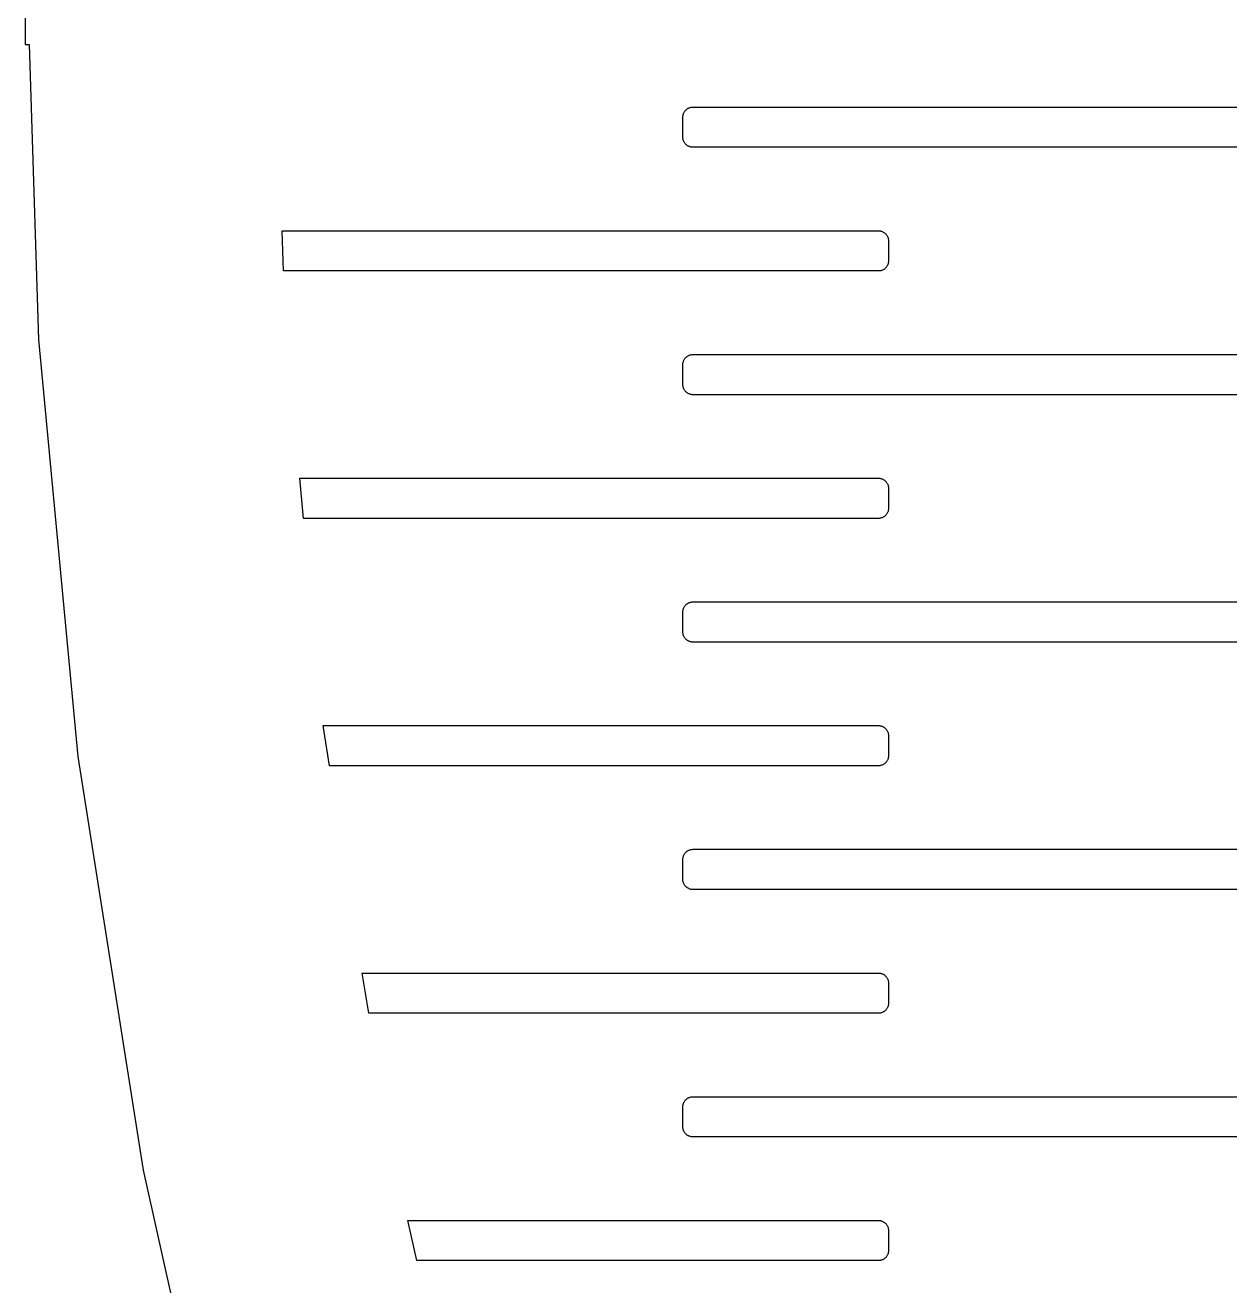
# Model space of a CAD drawing. Header units: metres. Extents: x -216 to 216, y -216 to 216.
# Drawn here: x -215.6 to -176.63, y -44.14 to -3.38 of the extents above; entities that cross this region are included whole.
import ezdxf

# ---------------------------------------------------------------- set-up
doc = ezdxf.new("R2010")
doc.units = ezdxf.units.M

msp = doc.modelspace()

# ---------------------------------------------------------------- linework, layer by layer
for p, q in [((-215.597, 4), (-215.597, -4)), ((-215.597, -4), (-215.471, -4)), ((-215.471, -4), (-215.172, -13.5374)), ((-194.234, -6.12471), (-194.22, -6.11028)), ((-194.22, -6.11028), (-194.204, -6.09677)), ((-194.204, -6.09677), (-194.188, -6.08426)), ((-194.188, -6.08426), (-194.171, -6.07278)), ((-194.171, -6.07278), (-194.154, -6.06239)), ((-194.154, -6.06239), (-194.136, -6.05313)), ((-194.136, -6.05313), (-194.117, -6.04501)), ((-194.117, -6.04501), (-194.098, -6.0381)), ((-194.098, -6.0381), (-194.078, -6.03241)), ((-194.078, -6.03241), (-194.058, -6.02795)), ((-194.058, -6.02795), (-194.038, -6.02477)), ((-194.038, -6.02477), (-194.018, -6.02284)), ((-194.018, -6.02284), (-193.997, -6.0222)), ((-193.997, -6.0222), (-164.059, -6.0222)), ((-194.322, -6.32678), (-194.32, -6.30646)), ((-194.322, -6.3472), (-194.322, -6.32678)), ((-194.322, -6.99719), (-194.322, -6.3472)), ((-194.32, -6.30646), (-194.316, -6.2863)), ((-194.316, -6.2863), (-194.312, -6.26637)), ((-194.312, -6.26637), (-194.306, -6.24677)), ((-194.306, -6.24677), (-194.299, -6.22755)), ((-194.299, -6.22755), (-194.291, -6.20882)), ((-194.291, -6.20882), (-194.282, -6.19063)), ((-194.282, -6.19063), (-194.272, -6.17305)), ((-194.272, -6.17305), (-194.26, -6.15616)), ((-194.26, -6.15616), (-194.248, -6.14003)), ((-194.248, -6.14003), (-194.234, -6.12471)), ((-194.322, -7.01759), (-194.322, -6.99719)), ((-194.32, -7.03793), (-194.322, -7.01759)), ((-194.316, -7.05809), (-194.32, -7.03793)), ((-194.312, -7.07802), (-194.316, -7.05809)), ((-194.306, -7.09763), (-194.312, -7.07802)), ((-194.299, -7.11684), (-194.306, -7.09763)), ((-194.291, -7.13557), (-194.299, -7.11684)), ((-194.282, -7.15376), (-194.291, -7.13557)), ((-194.272, -7.17134), (-194.282, -7.15376)), ((-194.26, -7.18822), (-194.272, -7.17134)), ((-194.248, -7.20436), (-194.26, -7.18822)), ((-194.234, -7.21967), (-194.248, -7.20436)), ((-194.22, -7.23412), (-194.234, -7.21967)), ((-194.204, -7.2476), (-194.22, -7.23412)), ((-194.188, -7.26012), (-194.204, -7.2476)), ((-194.171, -7.27161), (-194.188, -7.26012)), ((-194.154, -7.282), (-194.171, -7.27161)), ((-194.136, -7.29126), (-194.154, -7.282)), ((-194.117, -7.29938), (-194.136, -7.29126)), ((-194.098, -7.30629), (-194.117, -7.29938)), ((-194.078, -7.31198), (-194.098, -7.30629)), ((-194.058, -7.31644), (-194.078, -7.31198)), ((-194.038, -7.31963), (-194.058, -7.31644)), ((-194.018, -7.32155), (-194.038, -7.31963)), ((-193.997, -7.32219), (-194.018, -7.32155)), ((-164.018, -7.32219), (-193.997, -7.32219)), ((-207.241, -11.3222), (-207.282, -10.0222)), ((-207.282, -10.0222), (-187.997, -10.0222)), ((-187.997, -10.0222), (-187.977, -10.0228)), ((-187.977, -10.0228), (-187.956, -10.0248)), ((-187.956, -10.0248), (-187.936, -10.028)), ((-187.936, -10.028), (-187.916, -10.0324)), ((-187.916, -10.0324), (-187.897, -10.0381)), ((-187.897, -10.0381), (-187.878, -10.045)), ((-187.878, -10.045), (-187.859, -10.0531)), ((-187.859, -10.0531), (-187.841, -10.0624)), ((-187.841, -10.0624), (-187.823, -10.0728)), ((-187.823, -10.0728), (-187.806, -10.0843)), ((-187.806, -10.0843), (-187.79, -10.0968)), ((-187.79, -10.0968), (-187.775, -10.1103)), ((-187.775, -10.1103), (-187.76, -10.1247)), ((-187.76, -10.1247), (-187.747, -10.14)), ((-187.747, -10.14), (-187.734, -10.1562)), ((-187.734, -10.1562), (-187.723, -10.173)), ((-187.723, -10.173), (-187.712, -10.1906)), ((-187.712, -10.1906), (-187.703, -10.2088)), ((-187.703, -10.2088), (-187.695, -10.2276)), ((-187.695, -10.2276), (-187.688, -10.2468)), ((-187.688, -10.2468), (-187.682, -10.2664)), ((-187.682, -10.2664), (-187.678, -10.2863)), ((-187.678, -10.2863), (-187.675, -10.3065)), ((-187.675, -10.3065), (-187.673, -10.3268)), ((-187.673, -10.3268), (-187.672, -10.3472)), ((-187.672, -10.3472), (-187.672, -10.9972)), ((-187.672, -10.9972), (-187.673, -11.0176)), ((-187.997, -11.3222), (-207.241, -11.3222)), ((-187.977, -11.3215), (-187.997, -11.3222)), ((-187.956, -11.3196), (-187.977, -11.3215)), ((-187.936, -11.3164), (-187.956, -11.3196)), ((-187.916, -11.312), (-187.936, -11.3164)), ((-187.897, -11.3063), (-187.916, -11.312)), ((-187.878, -11.2994), (-187.897, -11.3063)), ((-187.859, -11.2913), (-187.878, -11.2994)), ((-187.841, -11.282), (-187.859, -11.2913)), ((-187.823, -11.2716), (-187.841, -11.282)), ((-187.806, -11.2601), (-187.823, -11.2716)), ((-187.79, -11.2476), (-187.806, -11.2601)), ((-187.775, -11.2341), (-187.79, -11.2476)), ((-187.76, -11.2197), (-187.775, -11.2341)), ((-187.747, -11.2044), (-187.76, -11.2197)), ((-187.734, -11.1882), (-187.747, -11.2044)), ((-187.723, -11.1713), (-187.734, -11.1882)), ((-187.712, -11.1538), (-187.723, -11.1713)), ((-187.703, -11.1356), (-187.712, -11.1538)), ((-187.695, -11.1168), (-187.703, -11.1356)), ((-187.688, -11.0976), (-187.695, -11.1168)), ((-187.682, -11.078), (-187.688, -11.0976)), ((-187.678, -11.0581), (-187.682, -11.078)), ((-187.675, -11.0379), (-187.678, -11.0581)), ((-187.673, -11.0176), (-187.675, -11.0379)), ((-215.172, -13.5374), (-213.897, -27.0215)), ((-194.312, -14.2664), (-194.306, -14.2468)), ((-194.306, -14.2468), (-194.299, -14.2276)), ((-194.299, -14.2276), (-194.291, -14.2088)), ((-194.291, -14.2088), (-194.282, -14.1906)), ((-194.282, -14.1906), (-194.272, -14.173)), ((-194.272, -14.173), (-194.26, -14.1562)), ((-194.26, -14.1562), (-194.248, -14.14)), ((-194.248, -14.14), (-194.234, -14.1247)), ((-194.234, -14.1247), (-194.22, -14.1103)), ((-194.22, -14.1103), (-194.204, -14.0968)), ((-194.204, -14.0968), (-194.188, -14.0843)), ((-194.188, -14.0843), (-194.171, -14.0728)), ((-194.171, -14.0728), (-194.154, -14.0624)), ((-194.154, -14.0624), (-194.136, -14.0531)), ((-194.136, -14.0531), (-194.117, -14.045)), ((-194.117, -14.045), (-194.098, -14.0381)), ((-194.098, -14.0381), (-194.078, -14.0324)), ((-194.078, -14.0324), (-194.058, -14.028)), ((-194.058, -14.028), (-194.038, -14.0248)), ((-194.038, -14.0248), (-194.018, -14.0228)), ((-194.018, -14.0228), (-193.997, -14.0222)), ((-193.997, -14.0222), (-163.573, -14.0222)), ((-194.322, -14.3268), (-194.32, -14.3065)), ((-194.322, -14.3472), (-194.322, -14.3268)), ((-194.322, -14.9972), (-194.322, -14.3472)), ((-194.32, -14.3065), (-194.316, -14.2863)), ((-194.316, -14.2863), (-194.312, -14.2664)), ((-194.322, -15.0176), (-194.322, -14.9972)), ((-194.32, -15.0379), (-194.322, -15.0176)), ((-194.316, -15.0581), (-194.32, -15.0379)), ((-194.312, -15.078), (-194.316, -15.0581)), ((-194.306, -15.0976), (-194.312, -15.078)), ((-194.299, -15.1168), (-194.306, -15.0976)), ((-194.291, -15.1356), (-194.299, -15.1168)), ((-194.282, -15.1538), (-194.291, -15.1356)), ((-194.272, -15.1713), (-194.282, -15.1538)), ((-194.26, -15.1882), (-194.272, -15.1713)), ((-194.248, -15.2044), (-194.26, -15.1882)), ((-194.234, -15.2197), (-194.248, -15.2044)), ((-194.22, -15.2341), (-194.234, -15.2197)), ((-194.204, -15.2476), (-194.22, -15.2341)), ((-194.188, -15.2601), (-194.204, -15.2476)), ((-194.171, -15.2716), (-194.188, -15.2601)), ((-194.154, -15.282), (-194.171, -15.2716)), ((-194.136, -15.2913), (-194.154, -15.282)), ((-194.117, -15.2994), (-194.136, -15.2913)), ((-194.098, -15.3063), (-194.117, -15.2994)), ((-194.078, -15.312), (-194.098, -15.3063)), ((-194.058, -15.3164), (-194.078, -15.312)), ((-194.038, -15.3196), (-194.058, -15.3164)), ((-194.018, -15.3215), (-194.038, -15.3196)), ((-193.997, -15.3222), (-194.018, -15.3215)), ((-163.45, -15.3222), (-193.997, -15.3222)), ((-206.593, -19.3222), (-206.716, -18.0222)), ((-206.716, -18.0222), (-187.997, -18.0222)), ((-187.997, -18.0222), (-187.977, -18.0228)), ((-187.977, -18.0228), (-187.956, -18.0248)), ((-187.956, -18.0248), (-187.936, -18.028)), ((-187.936, -18.028), (-187.916, -18.0324)), ((-187.916, -18.0324), (-187.897, -18.0381)), ((-187.897, -18.0381), (-187.878, -18.045)), ((-187.878, -18.045), (-187.859, -18.0531)), ((-187.859, -18.0531), (-187.841, -18.0624)), ((-187.841, -18.0624), (-187.823, -18.0728)), ((-187.823, -18.0728), (-187.806, -18.0843)), ((-187.806, -18.0843), (-187.79, -18.0968)), ((-187.79, -18.0968), (-187.775, -18.1103)), ((-187.775, -18.1103), (-187.76, -18.1247)), ((-187.76, -18.1247), (-187.747, -18.14)), ((-187.747, -18.14), (-187.734, -18.1562)), ((-187.734, -18.1562), (-187.723, -18.173)), ((-187.723, -18.173), (-187.712, -18.1906)), ((-187.712, -18.1906), (-187.703, -18.2088)), ((-187.703, -18.2088), (-187.695, -18.2276)), ((-187.695, -18.2276), (-187.688, -18.2468)), ((-187.688, -18.2468), (-187.682, -18.2664)), ((-187.682, -18.2664), (-187.678, -18.2863)), ((-187.678, -18.2863), (-187.675, -18.3065)), ((-187.675, -18.3065), (-187.673, -18.3268)), ((-187.673, -18.3268), (-187.672, -18.3472)), ((-187.672, -18.3472), (-187.672, -18.9972)), ((-187.712, -19.1538), (-187.723, -19.1713)), ((-187.703, -19.1356), (-187.712, -19.1538)), ((-187.695, -19.1168), (-187.703, -19.1356)), ((-187.688, -19.0976), (-187.695, -19.1168)), ((-187.682, -19.078), (-187.688, -19.0976)), ((-187.678, -19.0581), (-187.682, -19.078)), ((-187.675, -19.0379), (-187.678, -19.0581)), ((-187.673, -19.0176), (-187.675, -19.0379)), ((-187.672, -18.9972), (-187.673, -19.0176)), ((-187.997, -19.3222), (-206.593, -19.3222)), ((-187.977, -19.3215), (-187.997, -19.3222)), ((-187.956, -19.3196), (-187.977, -19.3215)), ((-187.936, -19.3164), (-187.956, -19.3196)), ((-187.916, -19.312), (-187.936, -19.3164)), ((-187.897, -19.3063), (-187.916, -19.312)), ((-187.878, -19.2994), (-187.897, -19.3063)), ((-187.859, -19.2913), (-187.878, -19.2994)), ((-187.841, -19.282), (-187.859, -19.2913)), ((-187.823, -19.2716), (-187.841, -19.282)), ((-187.806, -19.2601), (-187.823, -19.2716)), ((-187.79, -19.2476), (-187.806, -19.2601)), ((-187.775, -19.2341), (-187.79, -19.2476)), ((-187.76, -19.2197), (-187.775, -19.2341)), ((-187.747, -19.2044), (-187.76, -19.2197)), ((-187.734, -19.1882), (-187.747, -19.2044)), ((-187.723, -19.1713), (-187.734, -19.1882)), ((-194.322, -22.3268), (-194.32, -22.3065)), ((-194.322, -22.3472), (-194.322, -22.3268)), ((-194.322, -22.9972), (-194.322, -22.3472)), ((-194.32, -22.3065), (-194.316, -22.2863)), ((-194.316, -22.2863), (-194.312, -22.2664)), ((-194.312, -22.2664), (-194.306, -22.2468)), ((-194.306, -22.2468), (-194.299, -22.2276)), ((-194.299, -22.2276), (-194.291, -22.2088)), ((-194.291, -22.2088), (-194.282, -22.1906)), ((-194.282, -22.1906), (-194.272, -22.173)), ((-194.272, -22.173), (-194.26, -22.1562)), ((-194.26, -22.1562), (-194.248, -22.14)), ((-194.248, -22.14), (-194.234, -22.1247)), ((-194.234, -22.1247), (-194.22, -22.1103)), ((-194.22, -22.1103), (-194.204, -22.0968)), ((-194.204, -22.0968), (-194.188, -22.0843)), ((-194.188, -22.0843), (-194.171, -22.0728)), ((-194.171, -22.0728), (-194.154, -22.0624)), ((-194.154, -22.0624), (-194.136, -22.0531)), ((-194.136, -22.0531), (-194.117, -22.045)), ((-194.117, -22.045), (-194.098, -22.0381)), ((-194.098, -22.0381), (-194.078, -22.0324)), ((-194.078, -22.0324), (-194.058, -22.028)), ((-194.058, -22.028), (-194.038, -22.0248)), ((-194.038, -22.0248), (-194.018, -22.0228)), ((-194.018, -22.0228), (-193.997, -22.0222)), ((-193.997, -22.0222), (-162.997, -22.0222)), ((-194.322, -23.0176), (-194.322, -22.9972)), ((-194.32, -23.0379), (-194.322, -23.0176)), ((-194.316, -23.0581), (-194.32, -23.0379)), ((-194.312, -23.078), (-194.316, -23.0581)), ((-194.306, -23.0976), (-194.312, -23.078)), ((-194.299, -23.1168), (-194.306, -23.0976)), ((-194.291, -23.1356), (-194.299, -23.1168)), ((-194.282, -23.1538), (-194.291, -23.1356)), ((-194.272, -23.1713), (-194.282, -23.1538)), ((-194.26, -23.1882), (-194.272, -23.1713)), ((-194.248, -23.2044), (-194.26, -23.1882)), ((-194.234, -23.2197), (-194.248, -23.2044)), ((-194.22, -23.2341), (-194.234, -23.2197)), ((-194.204, -23.2476), (-194.22, -23.2341)), ((-194.188, -23.2601), (-194.204, -23.2476)), ((-194.171, -23.2716), (-194.188, -23.2601)), ((-194.154, -23.282), (-194.171, -23.2716)), ((-194.136, -23.2913), (-194.154, -23.282)), ((-194.117, -23.2994), (-194.136, -23.2913)), ((-194.098, -23.3063), (-194.117, -23.2994)), ((-194.078, -23.312), (-194.098, -23.3063)), ((-194.058, -23.3164), (-194.078, -23.312)), ((-194.038, -23.3196), (-194.058, -23.3164)), ((-194.018, -23.3215), (-194.038, -23.3196)), ((-193.997, -23.3222), (-194.018, -23.3215)), ((-162.997, -23.3222), (-193.997, -23.3222)), ((-205.754, -27.3222), (-205.96, -26.0222)), ((-205.96, -26.0222), (-187.997, -26.0222)), ((-187.997, -26.0222), (-187.977, -26.0228)), ((-187.977, -26.0228), (-187.956, -26.0248)), ((-187.956, -26.0248), (-187.936, -26.028)), ((-187.936, -26.028), (-187.916, -26.0324)), ((-187.916, -26.0324), (-187.897, -26.0381)), ((-187.897, -26.0381), (-187.878, -26.045)), ((-187.878, -26.045), (-187.859, -26.0531)), ((-187.859, -26.0531), (-187.841, -26.0624)), ((-187.841, -26.0624), (-187.823, -26.0728)), ((-187.823, -26.0728), (-187.806, -26.0843)), ((-187.806, -26.0843), (-187.79, -26.0968)), ((-187.79, -26.0968), (-187.775, -26.1103)), ((-187.775, -26.1103), (-187.76, -26.1247)), ((-187.76, -26.1247), (-187.747, -26.14)), ((-187.747, -26.14), (-187.734, -26.1562)), ((-187.734, -26.1562), (-187.723, -26.173)), ((-187.723, -26.173), (-187.712, -26.1906)), ((-187.712, -26.1906), (-187.703, -26.2088)), ((-187.703, -26.2088), (-187.695, -26.2276)), ((-187.695, -26.2276), (-187.688, -26.2468)), ((-187.688, -26.2468), (-187.682, -26.2664)), ((-187.682, -26.2664), (-187.678, -26.2863)), ((-187.678, -26.2863), (-187.675, -26.3065)), ((-187.675, -26.3065), (-187.673, -26.3268)), ((-187.673, -26.3268), (-187.672, -26.3472)), ((-187.672, -26.3472), (-187.672, -26.9972)), ((-213.897, -27.0215), (-211.778, -40.3989)), ((-187.897, -27.3063), (-187.916, -27.312)), ((-187.878, -27.2994), (-187.897, -27.3063)), ((-187.859, -27.2913), (-187.878, -27.2994)), ((-187.841, -27.282), (-187.859, -27.2913)), ((-187.823, -27.2716), (-187.841, -27.282)), ((-187.806, -27.2601), (-187.823, -27.2716)), ((-187.79, -27.2476), (-187.806, -27.2601)), ((-187.775, -27.2341), (-187.79, -27.2476)), ((-187.76, -27.2197), (-187.775, -27.2341)), ((-187.747, -27.2044), (-187.76, -27.2197)), ((-187.734, -27.1882), (-187.747, -27.2044)), ((-187.723, -27.1713), (-187.734, -27.1882)), ((-187.712, -27.1538), (-187.723, -27.1713)), ((-187.703, -27.1356), (-187.712, -27.1538)), ((-187.695, -27.1168), (-187.703, -27.1356)), ((-187.688, -27.0976), (-187.695, -27.1168)), ((-187.682, -27.078), (-187.688, -27.0976)), ((-187.678, -27.0581), (-187.682, -27.078)), ((-187.675, -27.0379), (-187.678, -27.0581)), ((-187.673, -27.0176), (-187.675, -27.0379)), ((-187.672, -26.9972), (-187.673, -27.0176)), ((-187.997, -27.3222), (-205.754, -27.3222)), ((-187.977, -27.3215), (-187.997, -27.3222)), ((-187.956, -27.3196), (-187.977, -27.3215)), ((-187.936, -27.3164), (-187.956, -27.3196)), ((-187.916, -27.312), (-187.936, -27.3164)), ((-194.272, -30.173), (-194.26, -30.1562)), ((-194.26, -30.1562), (-194.248, -30.14)), ((-194.248, -30.14), (-194.234, -30.1247)), ((-194.234, -30.1247), (-194.22, -30.1103)), ((-194.22, -30.1103), (-194.204, -30.0968)), ((-194.204, -30.0968), (-194.188, -30.0843)), ((-194.188, -30.0843), (-194.171, -30.0728)), ((-194.171, -30.0728), (-194.154, -30.0624)), ((-194.154, -30.0624), (-194.136, -30.0531)), ((-194.136, -30.0531), (-194.117, -30.045)), ((-194.117, -30.045), (-194.098, -30.0381)), ((-194.098, -30.0381), (-194.078, -30.0324)), ((-194.078, -30.0324), (-194.058, -30.028)), ((-194.058, -30.028), (-194.038, -30.0248)), ((-194.038, -30.0248), (-194.018, -30.0228)), ((-194.018, -30.0228), (-193.997, -30.0222)), ((-193.997, -30.0222), (-162.997, -30.0222)), ((-194.322, -30.3268), (-194.32, -30.3065)), ((-194.322, -30.3472), (-194.322, -30.3268)), ((-194.322, -30.9972), (-194.322, -30.3472)), ((-194.32, -30.3065), (-194.316, -30.2863)), ((-194.316, -30.2863), (-194.312, -30.2664)), ((-194.312, -30.2664), (-194.306, -30.2468)), ((-194.306, -30.2468), (-194.299, -30.2276)), ((-194.299, -30.2276), (-194.291, -30.2088)), ((-194.291, -30.2088), (-194.282, -30.1906)), ((-194.282, -30.1906), (-194.272, -30.173)), ((-194.322, -31.0176), (-194.322, -30.9972)), ((-194.32, -31.0379), (-194.322, -31.0176)), ((-194.316, -31.0581), (-194.32, -31.0379)), ((-194.312, -31.078), (-194.316, -31.0581)), ((-194.306, -31.0976), (-194.312, -31.078)), ((-194.299, -31.1168), (-194.306, -31.0976)), ((-194.291, -31.1356), (-194.299, -31.1168)), ((-194.282, -31.1538), (-194.291, -31.1356)), ((-194.272, -31.1713), (-194.282, -31.1538)), ((-194.26, -31.1882), (-194.272, -31.1713)), ((-194.248, -31.2044), (-194.26, -31.1882)), ((-194.234, -31.2197), (-194.248, -31.2044)), ((-194.22, -31.2341), (-194.234, -31.2197)), ((-194.204, -31.2476), (-194.22, -31.2341)), ((-194.188, -31.2601), (-194.204, -31.2476)), ((-194.171, -31.2716), (-194.188, -31.2601)), ((-194.154, -31.282), (-194.171, -31.2716)), ((-194.136, -31.2913), (-194.154, -31.282)), ((-194.117, -31.2994), (-194.136, -31.2913)), ((-194.098, -31.3063), (-194.117, -31.2994)), ((-194.078, -31.312), (-194.098, -31.3063)), ((-194.058, -31.3164), (-194.078, -31.312)), ((-194.038, -31.3196), (-194.058, -31.3164)), ((-194.018, -31.3215), (-194.038, -31.3196)), ((-193.997, -31.3222), (-194.018, -31.3215)), ((-162.997, -31.3222), (-193.997, -31.3222)), ((-204.487, -35.3222), (-204.693, -34.0222)), ((-204.693, -34.0222), (-187.997, -34.0222)), ((-187.997, -34.0222), (-187.977, -34.0228)), ((-187.977, -34.0228), (-187.956, -34.0248)), ((-187.956, -34.0248), (-187.936, -34.028)), ((-187.936, -34.028), (-187.916, -34.0324)), ((-187.916, -34.0324), (-187.897, -34.0381)), ((-187.897, -34.0381), (-187.878, -34.045)), ((-187.878, -34.045), (-187.859, -34.0531)), ((-187.859, -34.0531), (-187.841, -34.0624)), ((-187.841, -34.0624), (-187.823, -34.0728)), ((-187.823, -34.0728), (-187.806, -34.0843)), ((-187.806, -34.0843), (-187.79, -34.0968)), ((-187.79, -34.0968), (-187.775, -34.1103)), ((-187.775, -34.1103), (-187.76, -34.1247)), ((-187.76, -34.1247), (-187.747, -34.14)), ((-187.747, -34.14), (-187.734, -34.1562)), ((-187.734, -34.1562), (-187.723, -34.173)), ((-187.723, -34.173), (-187.712, -34.1906)), ((-187.712, -34.1906), (-187.703, -34.2088)), ((-187.703, -34.2088), (-187.695, -34.2276)), ((-187.695, -34.2276), (-187.688, -34.2468)), ((-187.688, -34.2468), (-187.682, -34.2664)), ((-187.682, -34.2664), (-187.678, -34.2863)), ((-187.678, -34.2863), (-187.675, -34.3065)), ((-187.675, -34.3065), (-187.673, -34.3268)), ((-187.673, -34.3268), (-187.672, -34.3472)), ((-187.672, -34.3472), (-187.672, -34.9972)), ((-187.675, -35.0379), (-187.678, -35.0581)), ((-187.673, -35.0176), (-187.675, -35.0379)), ((-187.672, -34.9972), (-187.673, -35.0176)), ((-187.997, -35.3222), (-204.487, -35.3222)), ((-187.977, -35.3215), (-187.997, -35.3222)), ((-187.956, -35.3196), (-187.977, -35.3215)), ((-187.936, -35.3164), (-187.956, -35.3196)), ((-187.916, -35.312), (-187.936, -35.3164)), ((-187.897, -35.3063), (-187.916, -35.312)), ((-187.878, -35.2994), (-187.897, -35.3063)), ((-187.859, -35.2913), (-187.878, -35.2994)), ((-187.841, -35.282), (-187.859, -35.2913)), ((-187.823, -35.2716), (-187.841, -35.282)), ((-187.806, -35.2601), (-187.823, -35.2716)), ((-187.79, -35.2476), (-187.806, -35.2601)), ((-187.775, -35.2341), (-187.79, -35.2476)), ((-187.76, -35.2197), (-187.775, -35.2341)), ((-187.747, -35.2044), (-187.76, -35.2197)), ((-187.734, -35.1882), (-187.747, -35.2044)), ((-187.723, -35.1713), (-187.734, -35.1882)), ((-187.712, -35.1538), (-187.723, -35.1713)), ((-187.703, -35.1356), (-187.712, -35.1538)), ((-187.695, -35.1168), (-187.703, -35.1356)), ((-187.688, -35.0976), (-187.695, -35.1168)), ((-187.682, -35.078), (-187.688, -35.0976)), ((-187.678, -35.0581), (-187.682, -35.078)), ((-194.322, -38.3268), (-194.32, -38.3065)), ((-194.32, -38.3065), (-194.316, -38.2863)), ((-194.316, -38.2863), (-194.312, -38.2664)), ((-194.312, -38.2664), (-194.306, -38.2468)), ((-194.306, -38.2468), (-194.299, -38.2276)), ((-194.299, -38.2276), (-194.291, -38.2088)), ((-194.291, -38.2088), (-194.282, -38.1906)), ((-194.282, -38.1906), (-194.272, -38.173)), ((-194.272, -38.173), (-194.26, -38.1562)), ((-194.26, -38.1562), (-194.248, -38.14)), ((-194.248, -38.14), (-194.234, -38.1247)), ((-194.234, -38.1247), (-194.22, -38.1103)), ((-194.22, -38.1103), (-194.204, -38.0968)), ((-194.204, -38.0968), (-194.188, -38.0843)), ((-194.188, -38.0843), (-194.171, -38.0728)), ((-194.171, -38.0728), (-194.154, -38.0624)), ((-194.154, -38.0624), (-194.136, -38.0531)), ((-194.136, -38.0531), (-194.117, -38.045)), ((-194.117, -38.045), (-194.098, -38.0381)), ((-194.098, -38.0381), (-194.078, -38.0324)), ((-194.078, -38.0324), (-194.058, -38.028)), ((-194.058, -38.028), (-194.038, -38.0248)), ((-194.038, -38.0248), (-194.018, -38.0228)), ((-194.018, -38.0228), (-193.997, -38.0222)), ((-193.997, -38.0222), (-162.997, -38.0222)), ((-194.322, -38.3472), (-194.322, -38.3268)), ((-194.322, -38.9972), (-194.322, -38.3472)), ((-194.322, -39.0176), (-194.322, -38.9972)), ((-194.32, -39.0379), (-194.322, -39.0176)), ((-194.316, -39.0581), (-194.32, -39.0379)), ((-194.312, -39.078), (-194.316, -39.0581)), ((-194.306, -39.0976), (-194.312, -39.078)), ((-194.299, -39.1168), (-194.306, -39.0976)), ((-194.291, -39.1356), (-194.299, -39.1168)), ((-194.282, -39.1538), (-194.291, -39.1356)), ((-194.272, -39.1713), (-194.282, -39.1538)), ((-194.26, -39.1882), (-194.272, -39.1713)), ((-194.248, -39.2044), (-194.26, -39.1882)), ((-194.234, -39.2197), (-194.248, -39.2044)), ((-194.22, -39.2341), (-194.234, -39.2197)), ((-194.204, -39.2476), (-194.22, -39.2341)), ((-194.188, -39.2601), (-194.204, -39.2476)), ((-194.171, -39.2716), (-194.188, -39.2601)), ((-194.154, -39.282), (-194.171, -39.2716)), ((-194.136, -39.2913), (-194.154, -39.282)), ((-194.117, -39.2994), (-194.136, -39.2913)), ((-194.098, -39.3063), (-194.117, -39.2994)), ((-194.078, -39.312), (-194.098, -39.3063)), ((-194.058, -39.3164), (-194.078, -39.312)), ((-194.038, -39.3196), (-194.058, -39.3164)), ((-194.018, -39.3215), (-194.038, -39.3196)), ((-193.997, -39.3222), (-194.018, -39.3215)), ((-162.997, -39.3222), (-193.997, -39.3222)), ((-211.778, -40.3989), (-208.824, -53.6168)), ((-202.932, -43.3222), (-203.222, -42.0222)), ((-203.222, -42.0222), (-187.997, -42.0222)), ((-187.997, -42.0222), (-187.977, -42.0228)), ((-187.977, -42.0228), (-187.956, -42.0248)), ((-187.956, -42.0248), (-187.936, -42.028)), ((-187.936, -42.028), (-187.916, -42.0324)), ((-187.916, -42.0324), (-187.897, -42.0381)), ((-187.897, -42.0381), (-187.878, -42.045)), ((-187.878, -42.045), (-187.859, -42.0531)), ((-187.859, -42.0531), (-187.841, -42.0624)), ((-187.841, -42.0624), (-187.823, -42.0728)), ((-187.823, -42.0728), (-187.806, -42.0843)), ((-187.806, -42.0843), (-187.79, -42.0968)), ((-187.79, -42.0968), (-187.775, -42.1103)), ((-187.775, -42.1103), (-187.76, -42.1247)), ((-187.76, -42.1247), (-187.747, -42.14)), ((-187.747, -42.14), (-187.734, -42.1562)), ((-187.734, -42.1562), (-187.723, -42.173)), ((-187.723, -42.173), (-187.712, -42.1906)), ((-187.712, -42.1906), (-187.703, -42.2088)), ((-187.703, -42.2088), (-187.695, -42.2276)), ((-187.695, -42.2276), (-187.688, -42.2468)), ((-187.688, -42.2468), (-187.682, -42.2664)), ((-187.682, -42.2664), (-187.678, -42.2863)), ((-187.678, -42.2863), (-187.675, -42.3065)), ((-187.675, -42.3065), (-187.673, -42.3268)), ((-187.673, -42.3268), (-187.672, -42.3472)), ((-187.672, -42.3472), (-187.672, -42.9972)), ((-187.747, -43.2044), (-187.76, -43.2197)), ((-187.734, -43.1882), (-187.747, -43.2044)), ((-187.723, -43.1713), (-187.734, -43.1882)), ((-187.712, -43.1538), (-187.723, -43.1713)), ((-187.703, -43.1356), (-187.712, -43.1538)), ((-187.695, -43.1168), (-187.703, -43.1356)), ((-187.688, -43.0976), (-187.695, -43.1168)), ((-187.682, -43.078), (-187.688, -43.0976)), ((-187.678, -43.0581), (-187.682, -43.078)), ((-187.675, -43.0379), (-187.678, -43.0581)), ((-187.673, -43.0176), (-187.675, -43.0379)), ((-187.672, -42.9972), (-187.673, -43.0176)), ((-187.997, -43.3222), (-202.932, -43.3222)), ((-187.977, -43.3215), (-187.997, -43.3222)), ((-187.956, -43.3196), (-187.977, -43.3215)), ((-187.936, -43.3164), (-187.956, -43.3196)), ((-187.916, -43.312), (-187.936, -43.3164)), ((-187.897, -43.3063), (-187.916, -43.312)), ((-187.878, -43.2994), (-187.897, -43.3063)), ((-187.859, -43.2913), (-187.878, -43.2994)), ((-187.841, -43.282), (-187.859, -43.2913)), ((-187.823, -43.2716), (-187.841, -43.282)), ((-187.806, -43.2601), (-187.823, -43.2716)), ((-187.79, -43.2476), (-187.806, -43.2601)), ((-187.775, -43.2341), (-187.79, -43.2476)), ((-187.76, -43.2197), (-187.775, -43.2341))]:
    msp.add_line(p, q)

doc.saveas('drawing.dxf')
